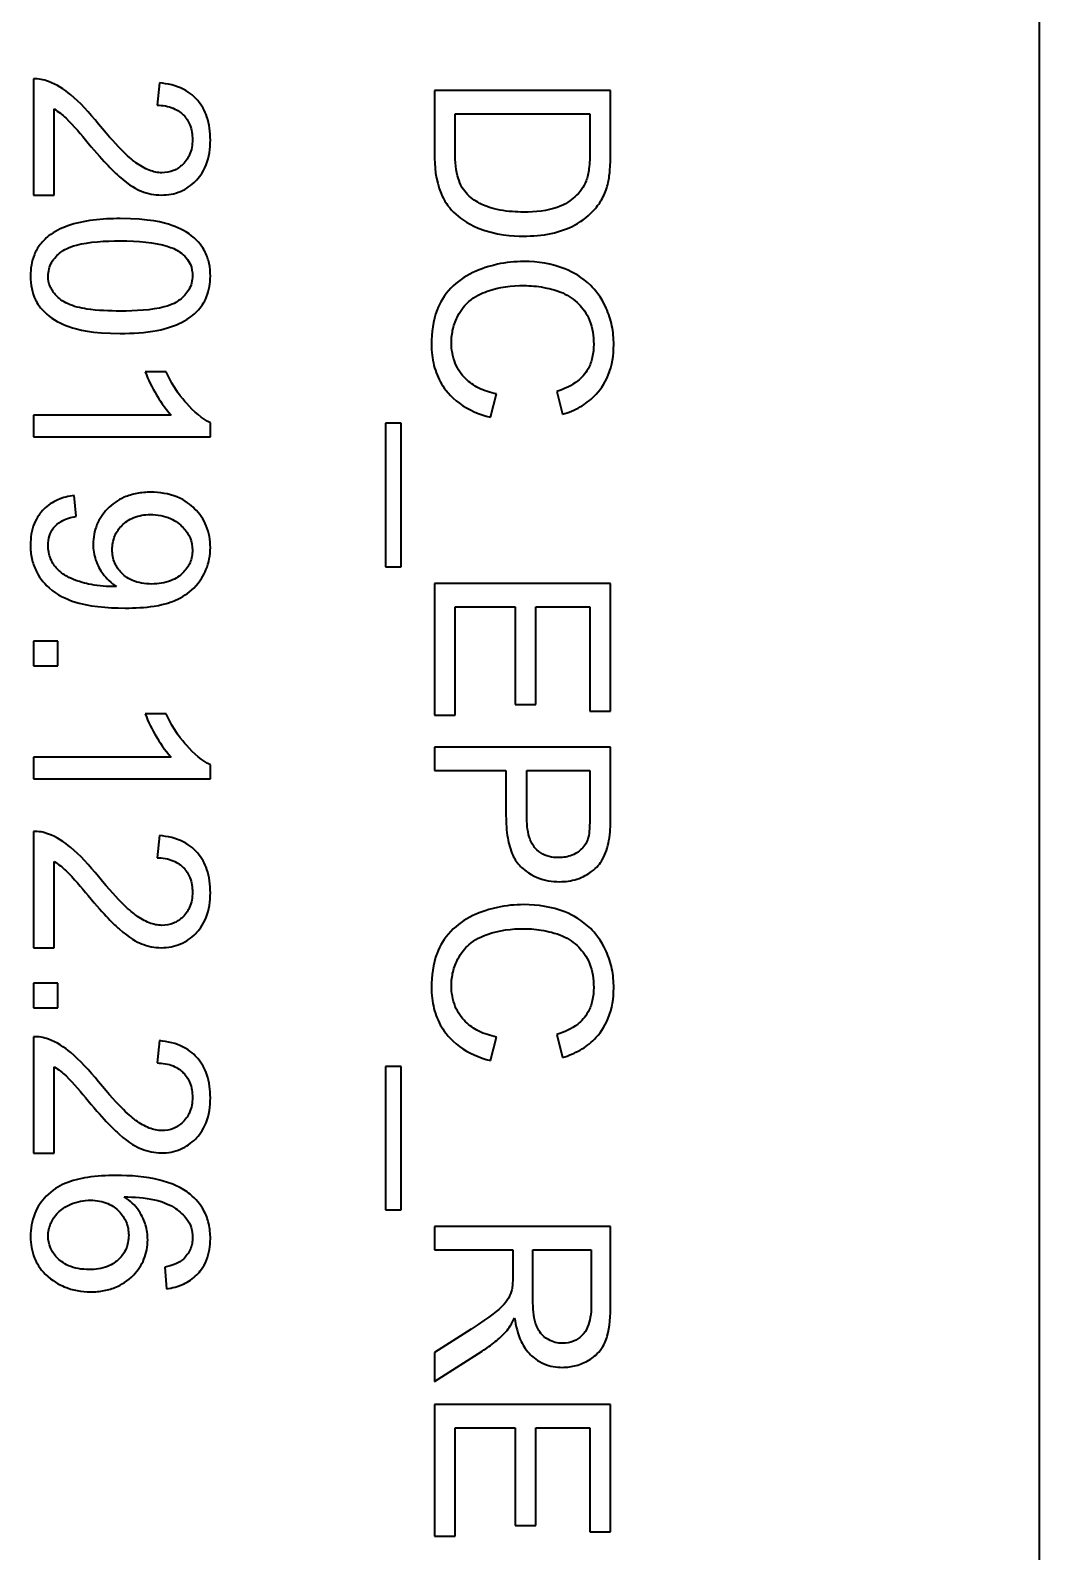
# Model space of a CAD drawing. Header units: millimetres. Extents: x 0 to 5945, y 0 to 4205.
# Drawn here: x 1736.56 to 1744.74, y 344.37 to 356.7 of the extents above; entities that cross this region are included whole.
import ezdxf

# ---------------------------------------------------------------- set-up
doc = ezdxf.new("R2010")
doc.units = ezdxf.units.MM
doc.header["$LTSCALE"] = 5
doc.layers.add('가시적인 것(ISO)', color=3, linetype='Continuous', lineweight=40)

msp = doc.modelspace()

# ---------------------------------------------------------------- linework, layer by layer
at = {"layer": '가시적인 것(ISO)'}
for p, q in [((1744.737, 313.541), (1744.737, 372.541)), ((1736.582, 356.308), (1736.582, 355.364)), ((1737.603, 356.275), (1737.585, 356.094)), ((1741.26, 356.214), (1739.832, 356.214)), ((1739.832, 356.214), (1739.832, 355.698)), ((1741.26, 355.722), (1741.26, 356.214)), ((1736.75, 355.364), (1736.75, 356.064)), ((1740, 355.72), (1740, 356.025)), ((1740, 356.025), (1741.092, 356.025)), ((1741.092, 356.025), (1741.092, 355.724)), ((1736.582, 355.364), (1736.75, 355.364)), ((1737.658, 353.932), (1737.488, 353.932)), ((1740.825, 353.774), (1740.869, 353.588)), ((1740.286, 353.564), (1740.334, 353.753)), ((1737.699, 353.581), (1736.582, 353.581)), ((1736.582, 353.581), (1736.582, 353.406)), ((1736.582, 353.406), (1738.016, 353.406)), ((1738.016, 353.406), (1738.016, 353.519)), ((1739.562, 353.515), (1739.435, 353.515)), ((1739.435, 353.515), (1739.435, 352.352)), ((1739.562, 352.352), (1739.562, 353.515)), ((1736.928, 352.761), (1736.913, 352.93)), ((1739.435, 352.352), (1739.562, 352.352)), ((1741.26, 352.217), (1739.832, 352.217)), ((1739.832, 352.217), (1739.832, 351.149)), ((1741.26, 351.182), (1741.26, 352.217)), ((1740, 351.149), (1740, 352.027)), ((1740, 352.027), (1740.486, 352.027)), ((1740.486, 352.027), (1740.486, 351.235)), ((1740.655, 351.235), (1740.655, 352.027)), ((1740.655, 352.027), (1741.092, 352.027)), ((1741.092, 352.027), (1741.092, 351.182)), ((1736.781, 351.748), (1736.582, 351.748)), ((1736.582, 351.748), (1736.582, 351.549)), ((1736.781, 351.549), (1736.781, 351.748)), ((1736.582, 351.549), (1736.781, 351.549)), ((1740.486, 351.235), (1740.655, 351.235)), ((1741.092, 351.182), (1741.26, 351.182)), ((1737.658, 351.158), (1737.488, 351.158)), ((1739.832, 351.149), (1740, 351.149)), ((1737.699, 350.807), (1736.582, 350.807)), ((1736.582, 350.807), (1736.582, 350.632)), ((1741.26, 350.889), (1739.832, 350.889)), ((1739.832, 350.889), (1739.832, 350.7)), ((1741.26, 350.35), (1741.26, 350.889)), ((1738.016, 350.632), (1738.016, 350.745)), ((1739.832, 350.7), (1740.412, 350.7)), ((1740.412, 350.7), (1740.412, 350.333)), ((1740.581, 350.7), (1741.092, 350.7)), ((1740.581, 350.33), (1740.581, 350.7)), ((1741.092, 350.7), (1741.092, 350.334)), ((1736.582, 350.632), (1738.016, 350.632)), ((1736.582, 350.205), (1736.582, 349.261)), ((1737.603, 350.172), (1737.585, 349.992)), ((1736.75, 349.261), (1736.75, 349.961)), ((1736.582, 349.261), (1736.75, 349.261)), ((1736.582, 348.975), (1736.582, 348.775)), ((1736.781, 348.975), (1736.582, 348.975)), ((1736.781, 348.775), (1736.781, 348.975)), ((1736.582, 348.775), (1736.781, 348.775)), ((1736.582, 348.541), (1736.582, 347.597)), ((1737.603, 348.509), (1737.585, 348.328)), ((1740.286, 348.348), (1740.334, 348.538)), ((1740.825, 348.559), (1740.869, 348.372)), ((1736.75, 347.597), (1736.75, 348.297)), ((1739.435, 348.299), (1739.435, 347.136)), ((1739.562, 348.299), (1739.435, 348.299)), ((1739.562, 347.136), (1739.562, 348.299)), ((1736.582, 347.597), (1736.75, 347.597)), ((1739.435, 347.136), (1739.562, 347.136)), ((1741.26, 347.002), (1739.832, 347.002)), ((1739.832, 347.002), (1739.832, 346.813)), ((1741.26, 346.369), (1741.26, 347.002)), ((1739.832, 346.813), (1740.467, 346.813)), ((1740.467, 346.813), (1740.467, 346.594)), ((1740.63, 346.813), (1741.103, 346.813)), ((1740.63, 346.407), (1740.63, 346.813)), ((1741.103, 346.813), (1741.103, 346.361)), ((1737.646, 346.671), (1737.66, 346.497)), ((1740.129, 346.17), (1739.832, 345.981)), ((1739.832, 345.745), (1740.22, 345.992)), ((1739.832, 345.981), (1739.832, 345.745)), ((1741.26, 345.56), (1739.832, 345.56)), ((1739.832, 345.56), (1739.832, 344.492)), ((1741.26, 344.525), (1741.26, 345.56)), ((1740, 344.492), (1740, 345.37)), ((1740, 345.37), (1740.486, 345.37)), ((1740.486, 345.37), (1740.486, 344.578)), ((1740.655, 344.578), (1740.655, 345.37)), ((1740.655, 345.37), (1741.092, 345.37)), ((1741.092, 345.37), (1741.092, 344.525)), ((1740.486, 344.578), (1740.655, 344.578)), ((1741.092, 344.525), (1741.26, 344.525)), ((1739.832, 344.492), (1740, 344.492))]:
    msp.add_line(p, q, dxfattribs=at)
for points, knots in [([(1736.704, 356.287), (1736.684, 356.295), (1736.664, 356.3), (1736.623, 356.307), (1736.603, 356.309), (1736.582, 356.308)], [-0.01249848, -0.01249848, -0.01249848, -0.01249848, -0.00625176, -0.00625176, 0, 0, 0, 0]), ([(1737.11, 355.942), (1737.034, 356.034), (1736.957, 356.119), (1736.831, 356.224), (1736.77, 356.262), (1736.704, 356.287)], [-0.04932017, -0.04932017, -0.04932017, -0.04932017, -0.02127745, -0.02127745, 0, 0, 0, 0]), ([(1738.016, 355.811), (1738.016, 355.875), (1738.008, 355.94), (1737.971, 356.049), (1737.947, 356.093), (1737.89, 356.16), (1737.853, 356.195), (1737.737, 356.254), (1737.67, 356.269), (1737.603, 356.275)], [-0.09874215, -0.09874215, -0.09874215, -0.09874215, -0.06562318, -0.06562318, -0.03909259, -0.03909259, -0.0201479, -0.0201479, 0, 0, 0, 0]), ([(1736.75, 356.064), (1736.785, 356.043), (1736.817, 356.017), (1736.911, 355.928), (1736.967, 355.857), (1737.025, 355.787)], [-0.03908802, -0.03908802, -0.03908802, -0.03908802, -0.02704027, -0.02704027, 0, 0, 0, 0]), ([(1737.585, 356.094), (1737.629, 356.094), (1737.674, 356.087), (1737.754, 356.054), (1737.78, 356.033), (1737.82, 355.993), (1737.837, 355.966), (1737.865, 355.897), (1737.871, 355.856), (1737.871, 355.816)], [-0.03695144, -0.03695144, -0.03695144, -0.03695144, -0.02930454, -0.02930454, -0.022146, -0.022146, -0.01224421, -0.01224421, 0, 0, 0, 0]), ([(1737.624, 355.547), (1737.588, 355.547), (1737.554, 355.554), (1737.482, 355.582), (1737.446, 355.604), (1737.372, 355.658), (1737.286, 355.729), (1737.11, 355.942)], [-0.2079713, -0.2079713, -0.2079713, -0.2079713, -0.1502648, -0.1502648, -0.0828488, -0.0828488, 0, 0, 0, 0]), ([(1737.025, 355.787), (1737.164, 355.623), (1737.236, 355.554), (1737.361, 355.441), (1737.422, 355.412), (1737.509, 355.377), (1737.563, 355.366), (1737.619, 355.366)], [-0.03349016, -0.03349016, -0.03349016, -0.03349016, -0.02807665, -0.02807665, -0.01685798, -0.01685798, 0, 0, 0, 0]), ([(1737.619, 355.366), (1737.673, 355.366), (1737.725, 355.375), (1737.821, 355.415), (1737.862, 355.444), (1737.921, 355.505), (1737.956, 355.546), (1738.006, 355.674), (1738.016, 355.743), (1738.016, 355.811)], [-0.1039942, -0.1039942, -0.1039942, -0.1039942, -0.071842, -0.071842, -0.0412315, -0.0412315, -0.0205607, -0.0205607, 0, 0, 0, 0]), ([(1737.871, 355.816), (1737.871, 355.794), (1737.869, 355.772), (1737.862, 355.732), (1737.856, 355.712), (1737.838, 355.672), (1737.822, 355.643), (1737.77, 355.593), (1737.746, 355.576), (1737.688, 355.552), (1737.656, 355.547), (1737.624, 355.547)], [-0.05266389, -0.05266389, -0.05266389, -0.05266389, -0.04157296, -0.04157296, -0.03130496, -0.03130496, -0.01877111, -0.01877111, -0.00979615, -0.00979615, 0, 0, 0, 0]), ([(1739.832, 355.698), (1739.832, 355.606), (1739.841, 355.486), (1739.91, 355.321), (1739.942, 355.272), (1740.032, 355.184), (1740.089, 355.138), (1740.329, 355.041), (1740.466, 355.033), (1740.554, 355.033)], [-0.09649249, -0.09649249, -0.09649249, -0.09649249, -0.06290322, -0.06290322, -0.04448878, -0.04448878, -0.02641318, -0.02641318, 0, 0, 0, 0]), ([(1740.101, 355.37), (1740.084, 355.387), (1740.07, 355.405), (1740.042, 355.453), (1740.032, 355.48), (1740.007, 355.557), (1740, 355.636), (1740, 355.72)], [-0.03783457, -0.03783457, -0.03783457, -0.03783457, -0.0324304, -0.0324304, -0.02512378, -0.02512378, 0, 0, 0, 0]), ([(1741.092, 355.724), (1741.092, 355.677), (1741.09, 355.626), (1741.08, 355.544), (1741.073, 355.509), (1741.062, 355.48)], [-0.02163608, -0.02163608, -0.02163608, -0.02163608, -0.00926088, -0.00926088, 0, 0, 0, 0]), ([(1741.24, 355.467), (1741.248, 355.501), (1741.252, 355.54), (1741.259, 355.623), (1741.26, 355.674), (1741.26, 355.722)], [-0.02486577, -0.02486577, -0.02486577, -0.02486577, -0.01438598, -0.01438598, 0, 0, 0, 0]), ([(1740.557, 355.228), (1740.494, 355.228), (1740.428, 355.232), (1740.296, 355.257), (1740.249, 355.275), (1740.174, 355.311), (1740.134, 355.337), (1740.101, 355.37)], [-0.03473324, -0.03473324, -0.03473324, -0.03473324, -0.02503556, -0.02503556, -0.01417334, -0.01417334, 0, 0, 0, 0]), ([(1741.062, 355.48), (1741.053, 355.456), (1741.04, 355.433), (1741.009, 355.389), (1740.99, 355.369), (1740.938, 355.323), (1740.895, 355.29), (1740.747, 355.237), (1740.652, 355.228), (1740.557, 355.228)], [-0.08442678, -0.08442678, -0.08442678, -0.08442678, -0.0691487, -0.0691487, -0.05299589, -0.05299589, -0.02852396, -0.02852396, 0, 0, 0, 0]), ([(1741.137, 355.258), (1741.162, 355.287), (1741.183, 355.319), (1741.218, 355.39), (1741.231, 355.428), (1741.24, 355.467)], [-0.02360067, -0.02360067, -0.02360067, -0.02360067, -0.012108, -0.012108, 0, 0, 0, 0]), ([(1740.554, 355.033), (1740.629, 355.033), (1740.705, 355.039), (1740.849, 355.07), (1740.912, 355.092), (1741.034, 355.157), (1741.09, 355.202), (1741.137, 355.258)], [-0.06122341, -0.06122341, -0.06122341, -0.06122341, -0.04121798, -0.04121798, -0.02208454, -0.02208454, 0, 0, 0, 0]), ([(1737.286, 355.175), (1737.137, 355.175), (1736.987, 355.161), (1736.806, 355.097), (1736.751, 355.071), (1736.705, 355.034)], [-0.05753035, -0.05753035, -0.05753035, -0.05753035, -0.0178495, -0.0178495, 0, 0, 0, 0]), ([(1738.016, 354.709), (1738.016, 354.744), (1738.013, 354.778), (1737.999, 354.843), (1737.989, 354.873), (1737.963, 354.926), (1737.937, 354.972), (1737.832, 355.064), (1737.77, 355.097), (1737.639, 355.143), (1737.518, 355.175), (1737.286, 355.175)], [-0.384257, -0.384257, -0.384257, -0.384257, -0.2939972, -0.2939972, -0.2109903, -0.2109903, -0.1399526, -0.1399526, -0.0694871, -0.0694871, 0, 0, 0, 0]), ([(1736.705, 355.034), (1736.679, 355.013), (1736.656, 354.99), (1736.617, 354.939), (1736.602, 354.912), (1736.567, 354.828), (1736.558, 354.769), (1736.558, 354.709)], [-0.03714286, -0.03714286, -0.03714286, -0.03714286, -0.02737147, -0.02737147, -0.01783945, -0.01783945, 0, 0, 0, 0]), ([(1736.701, 354.709), (1736.701, 354.729), (1736.704, 354.748), (1736.714, 354.786), (1736.721, 354.804), (1736.749, 354.853), (1736.775, 354.88), (1736.827, 354.92), (1736.861, 354.942), (1737.032, 354.987), (1737.163, 354.995), (1737.286, 354.995)], [-0.1304135, -0.1304135, -0.1304135, -0.1304135, -0.1128395, -0.1128395, -0.0955418, -0.0955418, -0.0624777, -0.0624777, -0.0369492, -0.0369492, 0, 0, 0, 0]), ([(1737.286, 354.995), (1737.43, 354.995), (1737.565, 354.983), (1737.702, 354.94), (1737.738, 354.925), (1737.769, 354.904)], [-0.04316634, -0.04316634, -0.04316634, -0.04316634, -0.01110989, -0.01110989, 0, 0, 0, 0]), ([(1737.769, 354.904), (1737.788, 354.891), (1737.805, 354.875), (1737.834, 354.84), (1737.846, 354.822), (1737.866, 354.773), (1737.871, 354.743), (1737.871, 354.711)], [-0.02292194, -0.02292194, -0.02292194, -0.02292194, -0.0159139, -0.0159139, -0.00935362, -0.00935362, 0, 0, 0, 0]), ([(1740.557, 354.827), (1740.485, 354.827), (1740.413, 354.82), (1740.244, 354.783), (1740.175, 354.752), (1740.077, 354.706), (1740.016, 354.664), (1739.91, 354.552), (1739.876, 354.494), (1739.82, 354.346), (1739.808, 354.249), (1739.808, 354.155)], [-0.07865097, -0.07865097, -0.07865097, -0.07865097, -0.07291127, -0.07291127, -0.06491706, -0.06491706, -0.04729386, -0.04729386, -0.0282851, -0.0282851, 0, 0, 0, 0]), ([(1741.285, 354.152), (1741.285, 354.204), (1741.281, 354.255), (1741.26, 354.356), (1741.244, 354.403), (1741.182, 354.543), (1741.131, 354.601), (1741.031, 354.7), (1740.955, 354.741), (1740.784, 354.81), (1740.671, 354.827), (1740.557, 354.827)], [-0.07539131, -0.07539131, -0.07539131, -0.07539131, -0.07027041, -0.07027041, -0.06530625, -0.06530625, -0.05522251, -0.05522251, -0.03414485, -0.03414485, 0, 0, 0, 0]), ([(1736.558, 354.709), (1736.558, 354.675), (1736.561, 354.641), (1736.575, 354.576), (1736.585, 354.546), (1736.61, 354.493), (1736.636, 354.447), (1736.742, 354.355), (1736.804, 354.322), (1736.937, 354.276), (1737.059, 354.244), (1737.286, 354.244)], [-0.3729128, -0.3729128, -0.3729128, -0.3729128, -0.2853084, -0.2853084, -0.2043936, -0.2043936, -0.1355685, -0.1355685, -0.0683259, -0.0683259, 0, 0, 0, 0]), ([(1737.286, 354.425), (1737.199, 354.425), (1737.102, 354.429), (1736.961, 354.45), (1736.907, 354.463), (1736.814, 354.504), (1736.787, 354.53), (1736.746, 354.573), (1736.729, 354.597), (1736.707, 354.651), (1736.701, 354.68), (1736.701, 354.709)], [-0.04826516, -0.04826516, -0.04826516, -0.04826516, -0.03505137, -0.03505137, -0.02666319, -0.02666319, -0.01761873, -0.01761873, -0.00885593, -0.00885593, 0, 0, 0, 0]), ([(1737.871, 354.711), (1737.871, 354.691), (1737.869, 354.672), (1737.859, 354.633), (1737.851, 354.615), (1737.823, 354.566), (1737.797, 354.539), (1737.745, 354.499), (1737.711, 354.477), (1737.541, 354.432), (1737.409, 354.425), (1737.286, 354.425)], [-0.1312299, -0.1312299, -0.1312299, -0.1312299, -0.1133118, -0.1133118, -0.0957136, -0.0957136, -0.062482, -0.062482, -0.0369492, -0.0369492, 0, 0, 0, 0]), ([(1737.286, 354.244), (1737.381, 354.244), (1737.491, 354.249), (1737.663, 354.283), (1737.731, 354.308), (1737.848, 354.366), (1737.885, 354.4), (1737.941, 354.457), (1737.967, 354.497), (1738.007, 354.594), (1738.016, 354.651), (1738.016, 354.709)], [-0.05671733, -0.05671733, -0.05671733, -0.05671733, -0.0481642, -0.0481642, -0.04102039, -0.04102039, -0.03168979, -0.03168979, -0.01731807, -0.01731807, 0, 0, 0, 0]), ([(1739.97, 354.171), (1739.97, 354.209), (1739.974, 354.246), (1739.992, 354.319), (1740.005, 354.353), (1740.048, 354.438), (1740.079, 354.474), (1740.161, 354.546), (1740.216, 354.57), (1740.355, 354.62), (1740.458, 354.632), (1740.558, 354.632)], [-0.06506784, -0.06506784, -0.06506784, -0.06506784, -0.05917876, -0.05917876, -0.05334346, -0.05334346, -0.04431175, -0.04431175, -0.03010712, -0.03010712, 0, 0, 0, 0]), ([(1740.558, 354.632), (1740.612, 354.632), (1740.665, 354.627), (1740.743, 354.612), (1740.811, 354.599), (1740.921, 354.55), (1740.965, 354.52), (1741.032, 354.451), (1741.065, 354.409), (1741.114, 354.288), (1741.123, 354.222), (1741.123, 354.156)], [-0.1551779, -0.1551779, -0.1551779, -0.1551779, -0.0931336, -0.0931336, -0.0633339, -0.0633339, -0.0389721, -0.0389721, -0.0198886, -0.0198886, 0, 0, 0, 0]), ([(1739.808, 354.155), (1739.808, 354.097), (1739.814, 354.04), (1739.842, 353.932), (1739.862, 353.882), (1739.915, 353.793), (1739.959, 353.733), (1740.109, 353.623), (1740.196, 353.587), (1740.286, 353.564)], [-0.1190417, -0.1190417, -0.1190417, -0.1190417, -0.0864804, -0.0864804, -0.0560355, -0.0560355, -0.0278205, -0.0278205, 0, 0, 0, 0]), ([(1740.334, 353.753), (1740.285, 353.764), (1740.236, 353.779), (1740.152, 353.821), (1740.116, 353.846), (1740.052, 353.909), (1740.022, 353.951), (1739.979, 354.056), (1739.97, 354.113), (1739.97, 354.171)], [-0.0687943, -0.0687943, -0.0687943, -0.0687943, -0.05035948, -0.05035948, -0.03404682, -0.03404682, -0.01749386, -0.01749386, 0, 0, 0, 0]), ([(1741.123, 354.156), (1741.123, 354.12), (1741.12, 354.084), (1741.104, 354.016), (1741.093, 353.986), (1741.053, 353.913), (1741.023, 353.882), (1740.944, 353.82), (1740.885, 353.793), (1740.825, 353.774)], [-0.045043, -0.045043, -0.045043, -0.045043, -0.03709815, -0.03709815, -0.02986549, -0.02986549, -0.01883043, -0.01883043, 0, 0, 0, 0]), ([(1740.869, 353.588), (1740.92, 353.602), (1740.968, 353.622), (1741.056, 353.672), (1741.094, 353.702), (1741.169, 353.777), (1741.211, 353.832), (1741.273, 353.984), (1741.285, 354.068), (1741.285, 354.152)], [-0.09265848, -0.09265848, -0.09265848, -0.09265848, -0.07036995, -0.07036995, -0.04944545, -0.04944545, -0.02517352, -0.02517352, 0, 0, 0, 0]), ([(1737.488, 353.932), (1737.511, 353.869), (1737.545, 353.805), (1737.599, 353.712), (1737.643, 353.64), (1737.699, 353.581)], [-0.06474582, -0.06474582, -0.06474582, -0.06474582, -0.02451396, -0.02451396, 0, 0, 0, 0]), ([(1738.016, 353.519), (1737.947, 353.553), (1737.882, 353.61), (1737.788, 353.716), (1737.72, 353.797), (1737.658, 353.932)], [-0.1147142, -0.1147142, -0.1147142, -0.1147142, -0.0445643, -0.0445643, 0, 0, 0, 0]), ([(1736.913, 352.93), (1736.867, 352.924), (1736.821, 352.913), (1736.736, 352.876), (1736.698, 352.851), (1736.639, 352.791), (1736.61, 352.753), (1736.566, 352.646), (1736.558, 352.588), (1736.558, 352.529)], [-0.07578012, -0.07578012, -0.07578012, -0.07578012, -0.05514358, -0.05514358, -0.03450606, -0.03450606, -0.01760412, -0.01760412, 0, 0, 0, 0]), ([(1737.533, 352.956), (1737.495, 352.956), (1737.457, 352.953), (1737.385, 352.939), (1737.351, 352.929), (1737.266, 352.893), (1737.22, 352.86), (1737.145, 352.782), (1737.116, 352.741), (1737.076, 352.642), (1737.066, 352.589), (1737.066, 352.533)], [-0.07104169, -0.07104169, -0.07104169, -0.07104169, -0.05961213, -0.05961213, -0.04909014, -0.04909014, -0.03189845, -0.03189845, -0.01656505, -0.01656505, 0, 0, 0, 0]), ([(1738.016, 352.507), (1738.016, 352.568), (1738.006, 352.628), (1737.961, 352.737), (1737.929, 352.783), (1737.859, 352.852), (1737.813, 352.891), (1737.677, 352.945), (1737.606, 352.956), (1737.533, 352.956)], [-0.1065506, -0.1065506, -0.1065506, -0.1065506, -0.0741601, -0.0741601, -0.0438699, -0.0438699, -0.0216327, -0.0216327, 0, 0, 0, 0]), ([(1736.701, 352.525), (1736.701, 352.551), (1736.705, 352.577), (1736.72, 352.626), (1736.73, 352.647), (1736.76, 352.686), (1736.779, 352.704), (1736.844, 352.741), (1736.887, 352.753), (1736.928, 352.761)], [-0.04168469, -0.04168469, -0.04168469, -0.04168469, -0.03153478, -0.03153478, -0.02211902, -0.02211902, -0.01263677, -0.01263677, 0, 0, 0, 0]), ([(1737.221, 352.49), (1737.221, 352.528), (1737.227, 352.566), (1737.256, 352.635), (1737.276, 352.664), (1737.323, 352.71), (1737.353, 352.734), (1737.437, 352.768), (1737.483, 352.775), (1737.528, 352.775)], [-0.06139939, -0.06139939, -0.06139939, -0.06139939, -0.04387493, -0.04387493, -0.02724004, -0.02724004, -0.01363882, -0.01363882, 0, 0, 0, 0]), ([(1737.528, 352.775), (1737.557, 352.775), (1737.587, 352.773), (1737.642, 352.762), (1737.668, 352.754), (1737.737, 352.723), (1737.771, 352.696), (1737.819, 352.645), (1737.838, 352.617), (1737.865, 352.554), (1737.871, 352.52), (1737.871, 352.486)], [-0.04392113, -0.04392113, -0.04392113, -0.04392113, -0.03745932, -0.03745932, -0.03151323, -0.03151323, -0.02059868, -0.02059868, -0.01038436, -0.01038436, 0, 0, 0, 0]), ([(1737.066, 352.533), (1737.066, 352.491), (1737.073, 352.449), (1737.101, 352.361), (1737.124, 352.324), (1737.174, 352.255), (1737.211, 352.22), (1737.255, 352.193)], [-0.03390298, -0.03390298, -0.03390298, -0.03390298, -0.02546652, -0.02546652, -0.01556005, -0.01556005, 0, 0, 0, 0]), ([(1736.558, 352.529), (1736.558, 352.492), (1736.561, 352.455), (1736.577, 352.384), (1736.588, 352.351), (1736.624, 352.276), (1736.657, 352.226), (1736.775, 352.123), (1736.849, 352.09), (1737.026, 352.03), (1737.178, 352.017), (1737.325, 352.017)], [-0.1057818, -0.1057818, -0.1057818, -0.1057818, -0.0930813, -0.0930813, -0.080998, -0.080998, -0.0645839, -0.0645839, -0.0443568, -0.0443568, 0, 0, 0, 0]), ([(1737.22, 352.191), (1737.155, 352.191), (1737.091, 352.198), (1736.99, 352.22), (1736.925, 352.237), (1736.84, 352.28), (1736.805, 352.301), (1736.757, 352.354), (1736.736, 352.38), (1736.707, 352.45), (1736.701, 352.487), (1736.701, 352.525)], [-0.1650152, -0.1650152, -0.1650152, -0.1650152, -0.0898855, -0.0898855, -0.0447233, -0.0447233, -0.0227416, -0.0227416, -0.0112458, -0.0112458, 0, 0, 0, 0]), ([(1737.542, 352.212), (1737.514, 352.212), (1737.485, 352.214), (1737.433, 352.224), (1737.408, 352.231), (1737.356, 352.253), (1737.324, 352.272), (1737.272, 352.326), (1737.254, 352.352), (1737.227, 352.417), (1737.221, 352.453), (1737.221, 352.49)], [-0.05563799, -0.05563799, -0.05563799, -0.05563799, -0.04407928, -0.04407928, -0.03370269, -0.03370269, -0.02093297, -0.02093297, -0.01107875, -0.01107875, 0, 0, 0, 0]), ([(1737.325, 352.017), (1737.403, 352.017), (1737.485, 352.021), (1737.654, 352.047), (1737.706, 352.068), (1737.788, 352.105), (1737.839, 352.137), (1737.933, 352.231), (1737.963, 352.286), (1738.005, 352.385), (1738.016, 352.445), (1738.016, 352.507)], [-0.05344818, -0.05344818, -0.05344818, -0.05344818, -0.04882285, -0.04882285, -0.04326219, -0.04326219, -0.0321241, -0.0321241, -0.01863445, -0.01863445, 0, 0, 0, 0]), ([(1737.871, 352.486), (1737.871, 352.468), (1737.869, 352.451), (1737.863, 352.417), (1737.858, 352.401), (1737.837, 352.354), (1737.817, 352.326), (1737.769, 352.279), (1737.738, 352.256), (1737.646, 352.219), (1737.594, 352.212), (1737.542, 352.212)], [-0.06032821, -0.06032821, -0.06032821, -0.06032821, -0.05263595, -0.05263595, -0.04518383, -0.04518383, -0.0296485, -0.0296485, -0.01555158, -0.01555158, 0, 0, 0, 0]), ([(1737.255, 352.193), (1737.248, 352.192), (1737.241, 352.192), (1737.23, 352.192), (1737.224, 352.191), (1737.22, 352.191)], [-0.003352568, -0.003352568, -0.003352568, -0.003352568, -0.001325045, -0.001325045, 0, 0, 0, 0]), ([(1737.488, 351.158), (1737.511, 351.095), (1737.545, 351.031), (1737.599, 350.938), (1737.643, 350.867), (1737.699, 350.807)], [-0.06474582, -0.06474582, -0.06474582, -0.06474582, -0.02451396, -0.02451396, 0, 0, 0, 0]), ([(1738.016, 350.745), (1737.947, 350.779), (1737.882, 350.837), (1737.788, 350.942), (1737.72, 351.023), (1737.658, 351.158)], [-0.1147142, -0.1147142, -0.1147142, -0.1147142, -0.0445643, -0.0445643, 0, 0, 0, 0]), ([(1740.412, 350.333), (1740.412, 350.273), (1740.416, 350.211), (1740.434, 350.105), (1740.447, 350.057), (1740.484, 349.979), (1740.504, 349.948), (1740.547, 349.905), (1740.593, 349.862), (1740.723, 349.808), (1740.784, 349.798), (1740.847, 349.798)], [-0.1908288, -0.1908288, -0.1908288, -0.1908288, -0.1298077, -0.1298077, -0.080559, -0.080559, -0.0424546, -0.0424546, -0.0186855, -0.0186855, 0, 0, 0, 0]), ([(1740.841, 349.993), (1740.814, 349.993), (1740.787, 349.996), (1740.737, 350.008), (1740.715, 350.018), (1740.669, 350.047), (1740.653, 350.065), (1740.624, 350.101), (1740.61, 350.131), (1740.585, 350.214), (1740.581, 350.275), (1740.581, 350.33)], [-0.03802346, -0.03802346, -0.03802346, -0.03802346, -0.03403716, -0.03403716, -0.03044185, -0.03044185, -0.02606481, -0.02606481, -0.01653682, -0.01653682, 0, 0, 0, 0]), ([(1741.092, 350.334), (1741.092, 350.299), (1741.091, 350.26), (1741.087, 350.202), (1741.084, 350.176), (1741.079, 350.157)], [-0.01456943, -0.01456943, -0.01456943, -0.01456943, -0.00589346, -0.00589346, 0, 0, 0, 0]), ([(1741.246, 350.132), (1741.252, 350.161), (1741.255, 350.195), (1741.26, 350.265), (1741.26, 350.309), (1741.26, 350.35)], [-0.02117388, -0.02117388, -0.02117388, -0.02117388, -0.01229519, -0.01229519, 0, 0, 0, 0]), ([(1736.704, 350.184), (1736.684, 350.192), (1736.664, 350.198), (1736.623, 350.205), (1736.603, 350.206), (1736.582, 350.205)], [-0.01249848, -0.01249848, -0.01249848, -0.01249848, -0.00625176, -0.00625176, 0, 0, 0, 0]), ([(1737.11, 349.839), (1737.034, 349.931), (1736.957, 350.016), (1736.831, 350.121), (1736.77, 350.16), (1736.704, 350.184)], [-0.04932017, -0.04932017, -0.04932017, -0.04932017, -0.02127745, -0.02127745, 0, 0, 0, 0]), ([(1738.016, 349.709), (1738.016, 349.773), (1738.008, 349.837), (1737.971, 349.946), (1737.947, 349.99), (1737.89, 350.057), (1737.853, 350.092), (1737.737, 350.151), (1737.67, 350.166), (1737.603, 350.172)], [-0.09874215, -0.09874215, -0.09874215, -0.09874215, -0.06562318, -0.06562318, -0.03909259, -0.03909259, -0.0201479, -0.0201479, 0, 0, 0, 0]), ([(1741.079, 350.157), (1741.074, 350.139), (1741.067, 350.122), (1741.049, 350.09), (1741.038, 350.076), (1741.013, 350.051), (1740.988, 350.029), (1740.914, 349.999), (1740.878, 349.993), (1740.841, 349.993)], [-0.05165265, -0.05165265, -0.05165265, -0.05165265, -0.03766251, -0.03766251, -0.02385969, -0.02385969, -0.01104429, -0.01104429, 0, 0, 0, 0]), ([(1740.847, 349.798), (1740.894, 349.798), (1740.941, 349.804), (1741.037, 349.835), (1741.078, 349.859), (1741.149, 349.912), (1741.175, 349.946), (1741.221, 350.023), (1741.237, 350.077), (1741.246, 350.132)], [-0.03899686, -0.03899686, -0.03899686, -0.03899686, -0.03327601, -0.03327601, -0.02682703, -0.02682703, -0.01670913, -0.01670913, 0, 0, 0, 0]), ([(1736.75, 349.961), (1736.785, 349.94), (1736.817, 349.915), (1736.911, 349.825), (1736.967, 349.754), (1737.025, 349.685)], [-0.03908802, -0.03908802, -0.03908802, -0.03908802, -0.02704027, -0.02704027, 0, 0, 0, 0]), ([(1737.585, 349.992), (1737.629, 349.991), (1737.674, 349.985), (1737.754, 349.952), (1737.78, 349.93), (1737.82, 349.89), (1737.837, 349.863), (1737.865, 349.794), (1737.871, 349.754), (1737.871, 349.713)], [-0.03695144, -0.03695144, -0.03695144, -0.03695144, -0.02930454, -0.02930454, -0.022146, -0.022146, -0.01224421, -0.01224421, 0, 0, 0, 0]), ([(1737.624, 349.444), (1737.588, 349.444), (1737.554, 349.452), (1737.482, 349.479), (1737.446, 349.501), (1737.372, 349.556), (1737.286, 349.626), (1737.11, 349.839)], [-0.2079713, -0.2079713, -0.2079713, -0.2079713, -0.1502648, -0.1502648, -0.0828488, -0.0828488, 0, 0, 0, 0]), ([(1737.619, 349.263), (1737.673, 349.263), (1737.725, 349.272), (1737.821, 349.313), (1737.862, 349.342), (1737.921, 349.402), (1737.956, 349.443), (1738.006, 349.571), (1738.016, 349.64), (1738.016, 349.709)], [-0.1039942, -0.1039942, -0.1039942, -0.1039942, -0.071842, -0.071842, -0.0412315, -0.0412315, -0.0205607, -0.0205607, 0, 0, 0, 0]), ([(1737.871, 349.713), (1737.871, 349.691), (1737.869, 349.67), (1737.862, 349.629), (1737.856, 349.61), (1737.838, 349.569), (1737.822, 349.54), (1737.77, 349.49), (1737.746, 349.473), (1737.688, 349.449), (1737.656, 349.444), (1737.624, 349.444)], [-0.05266389, -0.05266389, -0.05266389, -0.05266389, -0.04157296, -0.04157296, -0.03130496, -0.03130496, -0.01877111, -0.01877111, -0.00979615, -0.00979615, 0, 0, 0, 0]), ([(1737.025, 349.685), (1737.164, 349.521), (1737.236, 349.451), (1737.361, 349.339), (1737.422, 349.309), (1737.509, 349.274), (1737.563, 349.263), (1737.619, 349.263)], [-0.03349016, -0.03349016, -0.03349016, -0.03349016, -0.02807665, -0.02807665, -0.01685798, -0.01685798, 0, 0, 0, 0]), ([(1740.557, 349.612), (1740.485, 349.612), (1740.413, 349.605), (1740.244, 349.568), (1740.175, 349.537), (1740.077, 349.491), (1740.016, 349.449), (1739.91, 349.337), (1739.876, 349.278), (1739.82, 349.131), (1739.808, 349.034), (1739.808, 348.94)], [-0.07865097, -0.07865097, -0.07865097, -0.07865097, -0.07291127, -0.07291127, -0.06491706, -0.06491706, -0.04729386, -0.04729386, -0.0282851, -0.0282851, 0, 0, 0, 0]), ([(1741.285, 348.936), (1741.285, 348.989), (1741.281, 349.04), (1741.26, 349.14), (1741.244, 349.188), (1741.182, 349.328), (1741.131, 349.386), (1741.031, 349.484), (1740.955, 349.526), (1740.784, 349.595), (1740.671, 349.612), (1740.557, 349.612)], [-0.07539131, -0.07539131, -0.07539131, -0.07539131, -0.07027041, -0.07027041, -0.06530625, -0.06530625, -0.05522251, -0.05522251, -0.03414485, -0.03414485, 0, 0, 0, 0]), ([(1739.97, 348.956), (1739.97, 348.994), (1739.974, 349.031), (1739.992, 349.104), (1740.005, 349.138), (1740.048, 349.223), (1740.079, 349.258), (1740.161, 349.33), (1740.216, 349.355), (1740.355, 349.405), (1740.458, 349.417), (1740.558, 349.417)], [-0.06506784, -0.06506784, -0.06506784, -0.06506784, -0.05917876, -0.05917876, -0.05334346, -0.05334346, -0.04431175, -0.04431175, -0.03010712, -0.03010712, 0, 0, 0, 0]), ([(1740.558, 349.417), (1740.612, 349.417), (1740.665, 349.412), (1740.743, 349.397), (1740.811, 349.384), (1740.921, 349.335), (1740.965, 349.305), (1741.032, 349.236), (1741.065, 349.194), (1741.114, 349.073), (1741.123, 349.007), (1741.123, 348.941)], [-0.1551779, -0.1551779, -0.1551779, -0.1551779, -0.0931336, -0.0931336, -0.0633339, -0.0633339, -0.0389721, -0.0389721, -0.0198886, -0.0198886, 0, 0, 0, 0]), ([(1740.334, 348.538), (1740.285, 348.549), (1740.236, 348.564), (1740.152, 348.606), (1740.116, 348.631), (1740.052, 348.694), (1740.022, 348.736), (1739.979, 348.84), (1739.97, 348.898), (1739.97, 348.956)], [-0.0687943, -0.0687943, -0.0687943, -0.0687943, -0.05035948, -0.05035948, -0.03404682, -0.03404682, -0.01749386, -0.01749386, 0, 0, 0, 0]), ([(1739.808, 348.94), (1739.808, 348.882), (1739.814, 348.825), (1739.842, 348.717), (1739.862, 348.667), (1739.915, 348.578), (1739.959, 348.518), (1740.109, 348.407), (1740.196, 348.372), (1740.286, 348.348)], [-0.1190417, -0.1190417, -0.1190417, -0.1190417, -0.0864804, -0.0864804, -0.0560355, -0.0560355, -0.0278205, -0.0278205, 0, 0, 0, 0]), ([(1741.123, 348.941), (1741.123, 348.905), (1741.12, 348.868), (1741.104, 348.801), (1741.093, 348.77), (1741.053, 348.698), (1741.023, 348.667), (1740.944, 348.605), (1740.885, 348.578), (1740.825, 348.559)], [-0.045043, -0.045043, -0.045043, -0.045043, -0.03709815, -0.03709815, -0.02986549, -0.02986549, -0.01883043, -0.01883043, 0, 0, 0, 0]), ([(1740.869, 348.372), (1740.92, 348.387), (1740.968, 348.407), (1741.056, 348.457), (1741.094, 348.486), (1741.169, 348.561), (1741.211, 348.617), (1741.273, 348.769), (1741.285, 348.853), (1741.285, 348.936)], [-0.09265848, -0.09265848, -0.09265848, -0.09265848, -0.07036995, -0.07036995, -0.04944545, -0.04944545, -0.02517352, -0.02517352, 0, 0, 0, 0]), ([(1736.704, 348.521), (1736.684, 348.528), (1736.664, 348.534), (1736.623, 348.541), (1736.603, 348.542), (1736.582, 348.541)], [-0.01249848, -0.01249848, -0.01249848, -0.01249848, -0.00625176, -0.00625176, 0, 0, 0, 0]), ([(1737.11, 348.175), (1737.034, 348.267), (1736.957, 348.352), (1736.831, 348.458), (1736.77, 348.496), (1736.704, 348.521)], [-0.04932017, -0.04932017, -0.04932017, -0.04932017, -0.02127745, -0.02127745, 0, 0, 0, 0]), ([(1738.016, 348.045), (1738.016, 348.109), (1738.008, 348.173), (1737.971, 348.282), (1737.947, 348.327), (1737.89, 348.393), (1737.853, 348.428), (1737.737, 348.487), (1737.67, 348.502), (1737.603, 348.509)], [-0.09874215, -0.09874215, -0.09874215, -0.09874215, -0.06562318, -0.06562318, -0.03909259, -0.03909259, -0.0201479, -0.0201479, 0, 0, 0, 0]), ([(1736.75, 348.297), (1736.785, 348.276), (1736.817, 348.251), (1736.911, 348.161), (1736.967, 348.09), (1737.025, 348.021)], [-0.03908802, -0.03908802, -0.03908802, -0.03908802, -0.02704027, -0.02704027, 0, 0, 0, 0]), ([(1737.585, 348.328), (1737.629, 348.327), (1737.674, 348.321), (1737.754, 348.288), (1737.78, 348.266), (1737.82, 348.226), (1737.837, 348.199), (1737.865, 348.13), (1737.871, 348.09), (1737.871, 348.049)], [-0.03695144, -0.03695144, -0.03695144, -0.03695144, -0.02930454, -0.02930454, -0.022146, -0.022146, -0.01224421, -0.01224421, 0, 0, 0, 0]), ([(1737.624, 347.78), (1737.588, 347.78), (1737.554, 347.788), (1737.482, 347.815), (1737.446, 347.837), (1737.372, 347.892), (1737.286, 347.962), (1737.11, 348.175)], [-0.2079713, -0.2079713, -0.2079713, -0.2079713, -0.1502648, -0.1502648, -0.0828488, -0.0828488, 0, 0, 0, 0]), ([(1737.025, 348.021), (1737.164, 347.857), (1737.236, 347.787), (1737.361, 347.675), (1737.422, 347.645), (1737.509, 347.61), (1737.563, 347.599), (1737.619, 347.599)], [-0.03349016, -0.03349016, -0.03349016, -0.03349016, -0.02807665, -0.02807665, -0.01685798, -0.01685798, 0, 0, 0, 0]), ([(1737.619, 347.599), (1737.673, 347.599), (1737.725, 347.608), (1737.821, 347.649), (1737.862, 347.678), (1737.921, 347.738), (1737.956, 347.779), (1738.006, 347.907), (1738.016, 347.976), (1738.016, 348.045)], [-0.1039942, -0.1039942, -0.1039942, -0.1039942, -0.071842, -0.071842, -0.0412315, -0.0412315, -0.0205607, -0.0205607, 0, 0, 0, 0]), ([(1737.871, 348.049), (1737.871, 348.027), (1737.869, 348.006), (1737.862, 347.965), (1737.856, 347.946), (1737.838, 347.905), (1737.822, 347.876), (1737.77, 347.826), (1737.746, 347.809), (1737.688, 347.785), (1737.656, 347.78), (1737.624, 347.78)], [-0.05266389, -0.05266389, -0.05266389, -0.05266389, -0.04157296, -0.04157296, -0.03130496, -0.03130496, -0.01877111, -0.01877111, -0.00979615, -0.00979615, 0, 0, 0, 0]), ([(1737.25, 347.416), (1737.174, 347.416), (1737.095, 347.412), (1736.958, 347.39), (1736.895, 347.374), (1736.785, 347.328), (1736.734, 347.297), (1736.646, 347.206), (1736.614, 347.16), (1736.568, 347.047), (1736.558, 346.984), (1736.558, 346.92)], [-0.1077495, -0.1077495, -0.1077495, -0.1077495, -0.0799373, -0.0799373, -0.0573334, -0.0573334, -0.0364549, -0.0364549, -0.0193438, -0.0193438, 0, 0, 0, 0]), ([(1737.853, 347.263), (1737.819, 347.29), (1737.783, 347.312), (1737.701, 347.35), (1737.654, 347.366), (1737.494, 347.407), (1737.368, 347.416), (1737.25, 347.416)], [-0.062431, -0.062431, -0.062431, -0.062431, -0.04966923, -0.04966923, -0.03525812, -0.03525812, 0, 0, 0, 0]), ([(1737.508, 346.895), (1737.508, 346.936), (1737.503, 346.976), (1737.481, 347.045), (1737.465, 347.087), (1737.405, 347.174), (1737.365, 347.212), (1737.318, 347.242)], [-0.05160991, -0.05160991, -0.05160991, -0.05160991, -0.03182112, -0.03182112, -0.01671375, -0.01671375, 0, 0, 0, 0]), ([(1737.318, 347.242), (1737.397, 347.241), (1737.485, 347.236), (1737.641, 347.201), (1737.691, 347.176), (1737.769, 347.124), (1737.8, 347.096), (1737.825, 347.061)], [-0.04271755, -0.04271755, -0.04271755, -0.04271755, -0.02790906, -0.02790906, -0.01283858, -0.01283858, 0, 0, 0, 0]), ([(1738.016, 346.903), (1738.016, 346.944), (1738.012, 346.985), (1737.994, 347.062), (1737.981, 347.098), (1737.935, 347.182), (1737.898, 347.226), (1737.853, 347.263)], [-0.04118886, -0.04118886, -0.04118886, -0.04118886, -0.02892689, -0.02892689, -0.01748712, -0.01748712, 0, 0, 0, 0]), ([(1736.701, 346.924), (1736.701, 346.942), (1736.703, 346.96), (1736.711, 346.995), (1736.716, 347.012), (1736.734, 347.053), (1736.752, 347.085), (1736.804, 347.137), (1736.836, 347.162), (1736.937, 347.204), (1736.99, 347.215), (1737.045, 347.215)], [-0.08528406, -0.08528406, -0.08528406, -0.08528406, -0.07017223, -0.07017223, -0.05495492, -0.05495492, -0.03278696, -0.03278696, -0.01647504, -0.01647504, 0, 0, 0, 0]), ([(1737.045, 347.215), (1737.069, 347.215), (1737.094, 347.213), (1737.141, 347.204), (1737.163, 347.197), (1737.223, 347.171), (1737.253, 347.148), (1737.301, 347.099), (1737.32, 347.071), (1737.347, 347.004), (1737.354, 346.968), (1737.354, 346.931)], [-0.04322652, -0.04322652, -0.04322652, -0.04322652, -0.03726875, -0.03726875, -0.03175814, -0.03175814, -0.02158653, -0.02158653, -0.01118537, -0.01118537, 0, 0, 0, 0]), ([(1737.825, 347.061), (1737.841, 347.04), (1737.853, 347.018), (1737.869, 346.967), (1737.872, 346.941), (1737.872, 346.914)], [-0.01581939, -0.01581939, -0.01581939, -0.01581939, -0.00803211, -0.00803211, 0, 0, 0, 0]), ([(1736.558, 346.92), (1736.558, 346.86), (1736.568, 346.801), (1736.607, 346.706), (1736.634, 346.659), (1736.733, 346.56), (1736.794, 346.53), (1736.9, 346.485), (1736.972, 346.472), (1737.046, 346.472)], [-0.05881875, -0.05881875, -0.05881875, -0.05881875, -0.04465683, -0.04465683, -0.03461389, -0.03461389, -0.02220637, -0.02220637, 0, 0, 0, 0]), ([(1737.035, 346.653), (1737.005, 346.653), (1736.974, 346.655), (1736.918, 346.666), (1736.892, 346.673), (1736.821, 346.705), (1736.791, 346.731), (1736.75, 346.774), (1736.732, 346.8), (1736.707, 346.86), (1736.701, 346.891), (1736.701, 346.924)], [-0.0376062, -0.0376062, -0.0376062, -0.0376062, -0.03248926, -0.03248926, -0.02788488, -0.02788488, -0.01929794, -0.01929794, -0.00982932, -0.00982932, 0, 0, 0, 0]), ([(1737.354, 346.931), (1737.354, 346.911), (1737.352, 346.892), (1737.345, 346.855), (1737.34, 346.838), (1737.319, 346.789), (1737.299, 346.761), (1737.255, 346.718), (1737.226, 346.695), (1737.136, 346.66), (1737.085, 346.653), (1737.035, 346.653)], [-0.06569035, -0.06569035, -0.06569035, -0.06569035, -0.05587496, -0.05587496, -0.04657139, -0.04657139, -0.02906437, -0.02906437, -0.01504217, -0.01504217, 0, 0, 0, 0]), ([(1737.046, 346.472), (1737.083, 346.472), (1737.12, 346.475), (1737.19, 346.489), (1737.223, 346.498), (1737.293, 346.529), (1737.344, 346.558), (1737.43, 346.648), (1737.458, 346.689), (1737.499, 346.787), (1737.508, 346.84), (1737.508, 346.895)], [-0.09069207, -0.09069207, -0.09069207, -0.09069207, -0.07149185, -0.07149185, -0.05365746, -0.05365746, -0.03174648, -0.03174648, -0.01635525, -0.01635525, 0, 0, 0, 0]), ([(1737.66, 346.497), (1737.707, 346.503), (1737.754, 346.515), (1737.838, 346.554), (1737.874, 346.578), (1737.929, 346.633), (1737.961, 346.671), (1738.007, 346.785), (1738.016, 346.844), (1738.016, 346.903)], [-0.08981714, -0.08981714, -0.08981714, -0.08981714, -0.06223767, -0.06223767, -0.03676875, -0.03676875, -0.01781584, -0.01781584, 0, 0, 0, 0]), ([(1737.872, 346.914), (1737.872, 346.897), (1737.871, 346.88), (1737.864, 346.847), (1737.859, 346.831), (1737.839, 346.786), (1737.82, 346.76), (1737.797, 346.738)], [-0.01987769, -0.01987769, -0.01987769, -0.01987769, -0.01470647, -0.01470647, -0.00975108, -0.00975108, 0, 0, 0, 0]), ([(1737.797, 346.738), (1737.779, 346.722), (1737.757, 346.71), (1737.707, 346.688), (1737.676, 346.678), (1737.646, 346.671)], [-0.01641824, -0.01641824, -0.01641824, -0.01641824, -0.00924956, -0.00924956, 0, 0, 0, 0]), ([(1740.467, 346.594), (1740.467, 346.574), (1740.466, 346.551), (1740.464, 346.518), (1740.463, 346.502), (1740.46, 346.488)], [-0.0101998, -0.0101998, -0.0101998, -0.0101998, -0.00404307, -0.00404307, 0, 0, 0, 0]), ([(1740.46, 346.488), (1740.454, 346.466), (1740.445, 346.444), (1740.419, 346.397), (1740.403, 346.377), (1740.352, 346.326), (1740.292, 346.276), (1740.129, 346.17)], [-0.1214387, -0.1214387, -0.1214387, -0.1214387, -0.09433, -0.09433, -0.0583438, -0.0583438, 0, 0, 0, 0]), ([(1740.871, 346.055), (1740.851, 346.055), (1740.831, 346.057), (1740.792, 346.068), (1740.774, 346.075), (1740.727, 346.101), (1740.708, 346.119), (1740.671, 346.165), (1740.659, 346.196), (1740.635, 346.273), (1740.63, 346.341), (1740.63, 346.407)], [-0.03833113, -0.03833113, -0.03833113, -0.03833113, -0.03554174, -0.03554174, -0.03274071, -0.03274071, -0.0280567, -0.0280567, -0.01967409, -0.01967409, 0, 0, 0, 0]), ([(1740.871, 345.86), (1740.908, 345.86), (1740.945, 345.865), (1741.017, 345.884), (1741.051, 345.899), (1741.11, 345.934), (1741.145, 345.959), (1741.208, 346.038), (1741.224, 346.079), (1741.254, 346.187), (1741.26, 346.28), (1741.26, 346.369)], [-0.07863343, -0.07863343, -0.07863343, -0.07863343, -0.06453849, -0.06453849, -0.0506606, -0.0506606, -0.03891838, -0.03891838, -0.02673723, -0.02673723, 0, 0, 0, 0]), ([(1740.411, 346.149), (1740.424, 346.163), (1740.436, 346.18), (1740.459, 346.217), (1740.471, 346.24), (1740.482, 346.262)], [-0.01319306, -0.01319306, -0.01319306, -0.01319306, -0.00734904, -0.00734904, 0, 0, 0, 0]), ([(1740.482, 346.262), (1740.491, 346.197), (1740.507, 346.129), (1740.554, 346.03), (1740.579, 345.993), (1740.631, 345.942), (1740.667, 345.911), (1740.769, 345.868), (1740.819, 345.86), (1740.871, 345.86)], [-0.1020521, -0.1020521, -0.1020521, -0.1020521, -0.0607554, -0.0607554, -0.0332201, -0.0332201, -0.0153342, -0.0153342, 0, 0, 0, 0]), ([(1741.103, 346.361), (1741.103, 346.329), (1741.101, 346.296), (1741.091, 346.238), (1741.084, 346.212), (1741.061, 346.159), (1741.046, 346.136), (1741.006, 346.097), (1740.984, 346.082), (1740.93, 346.06), (1740.901, 346.055), (1740.871, 346.055)], [-0.04241391, -0.04241391, -0.04241391, -0.04241391, -0.0334335, -0.0334335, -0.02593045, -0.02593045, -0.01720705, -0.01720705, -0.00908779, -0.00908779, 0, 0, 0, 0]), ([(1740.22, 345.992), (1740.257, 346.015), (1740.292, 346.041), (1740.356, 346.093), (1740.384, 346.12), (1740.411, 346.149)], [-0.02470773, -0.02470773, -0.02470773, -0.02470773, -0.01176478, -0.01176478, 0, 0, 0, 0])]:
    msp.add_open_spline(points, degree=3, knots=knots, dxfattribs=at)

doc.saveas('drawing.dxf')
